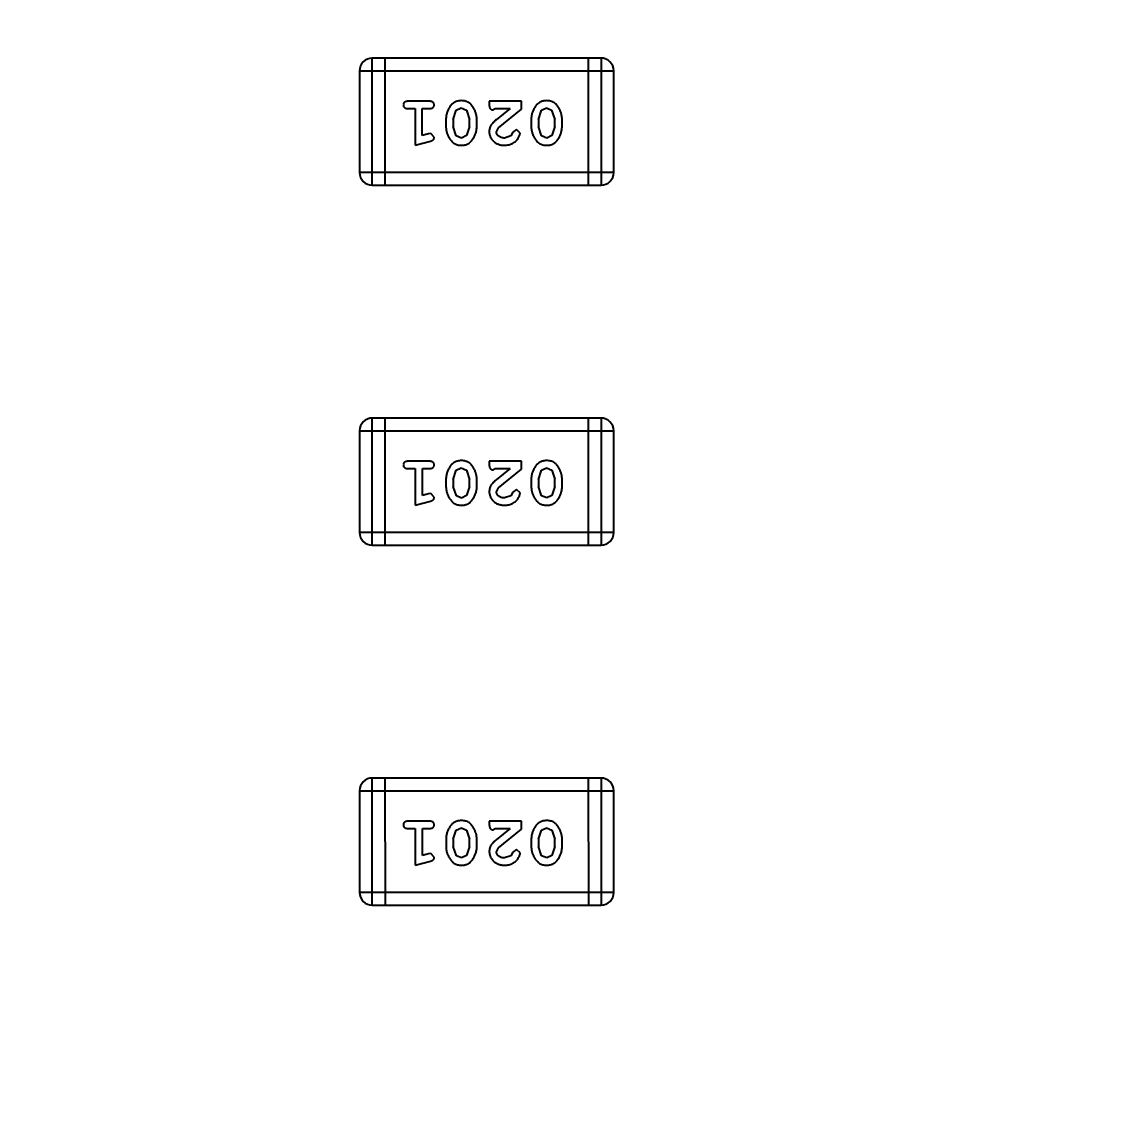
# Model space of a CAD drawing. Header units: millimetres. Extents: x -49 to 153, y -182 to -55.
# Drawn here: x 125.126 to 127.715, y -119.357 to -116.732 of the extents above; entities that cross this region are included whole.
import ezdxf

# ---------------------------------------------------------------- set-up
doc = ezdxf.new("R2010")
doc.units = ezdxf.units.MM
doc.header["$LTSCALE"] = 1.21
doc.header["$MEASUREMENT"] = 0
doc.header["$PDMODE"] = 3
doc.header["$PDSIZE"] = 0.3125
doc.layers.get('0').update_dxf_attribs({"linetype": 'CONTINUOUS'})
doc.layers.get('DEFPOINTS').update_dxf_attribs({"linetype": 'CONTINUOUS'})
doc.layers.add('Dim', color=3, linetype='CONTINUOUS', lineweight=25)
doc.styles.get("Standard").update_dxf_attribs({"font": 'txt', "width": 0.8})
doc.dimstyles.get("Standard").update_dxf_attribs({"dimtxt": 0.15625, "dimasz": 0.1875, "dimexe": 0.125, "dimexo": 0.0625, "dimgap": 0.09, "dimtad": 0, "dimtih": 1, "dimtoh": 1, "dimzin": 4, "dimdsep": 46, "dimtxsty": 'Standard', "dimblk": '_FILLED', "dimblk1": '_FILLED', "dimblk2": '_FILLED', "dimcen": 0.09, "dimazin": 1, "dimtp": 0.01, "dimtm": 0.01, "dimtfac": 1, "dimtofl": 0, "dimtmove": 0, "dimatfit": 3, "dimldrblk": '_FILLED', "dimfxl": 1, "dimtolj": 1, "dimtzin": 4, "dimarcsym": 0})

# ---------------------------------------------------------------- blocks, each defined once
blk = doc.blocks.new('_FILLED')
at = {"color": 0, "linetype": 'ByBlock'}
blk.add_solid([(0, 0), (-1, 0.1667), (-1, -0.1667)], dxfattribs=at)
blk = doc.blocks.new('*D79')
at = {"layer": 'DEFPOINTS', "color": 0}
for p in [(103.9882, -113.9099), (95.9455, -118.3888), (95.7094, -126.5744), (123.0081, -126.5744), (150.6978, -126.5744)]:
    blk.add_point(p, dxfattribs=at)
at = {"layer": 'Dim', "color": 0, "lineweight": -2}
for p, q in [((103.9361, -113.8752), (99.3703, -110.835)), ((95.6469, -126.5744), (94.6096, -126.5744))]:
    blk.add_line(p, q, dxfattribs=at)
for start, end in [(149.38213, 160.15016), (166.19189, 176.95991)]:
    blk.add_arc((123.0081, -126.5744), 28.2735, start, end, dxfattribs=at)
at = {"layer": 'Dim', "color": 0, "lineweight": -2, "xscale": 1.5, "yscale": 1.5, "zscale": 1.5}
for p, rotation in [((99.4744, -110.9043), 57.86208909579157), ((94.7346, -126.5744), 268.4799565881056)]:
    blk.add_blockref('_FILLED', p, dxfattribs=dict(at, rotation=rotation))
at = {"layer": 'Dim', "color": 0, "insert": (95.9455, -118.3888), "char_height": 1.5, "attachment_point": 5, "rotation": 73.171}
blk.add_mtext('\\A1;34%%d', dxfattribs=at)

msp = doc.modelspace()

# ---------------------------------------------------------------- linework, layer by layer
at = {"color": 6, "linetype": 'Continuous'}
for p, q in [((125.9665, -117.1239), (125.9664, -116.8191)), ((126.5151, -116.8191), (125.9664, -116.8191)), ((125.9969, -116.8191), (125.9969, -117.1239)), ((126.4846, -116.8191), (126.4846, -117.1239)), ((126.5151, -116.8191), (126.5151, -117.1239)), ((125.936, -116.8496), (126.5456, -116.8495)), ((125.936, -116.8496), (125.936, -117.0934)), ((126.5456, -117.0934), (126.5456, -116.8495)), ((126.1039, -116.9227), (126.052, -116.9227)), ((126.052, -116.94), (126.0693, -116.94)), ((126.0693, -116.94), (126.0693, -117.0281)), ((126.0866, -117.005), (126.0866, -116.94)), ((126.0866, -116.94), (126.1039, -116.94)), ((126.1678, -116.9442), (126.1801, -116.9384)), ((126.1801, -116.9384), (126.1922, -116.9437)), ((126.2471, -116.9227), (126.2471, -116.9306)), ((126.3241, -116.9227), (126.2471, -116.9227)), ((126.2557, -116.9432), (126.2612, -116.94)), ((126.2612, -116.94), (126.2974, -116.94)), ((126.2974, -116.94), (126.2638, -116.9671)), ((126.3241, -116.9416), (126.3241, -116.9227)), ((126.3723, -116.9442), (126.3846, -116.9384)), ((126.3846, -116.9384), (126.3967, -116.9437)), ((126.1432, -116.9658), (126.1432, -116.9835)), ((126.1605, -116.966), (126.1678, -116.9442)), ((126.1605, -116.966), (126.1605, -116.9832)), ((126.1922, -116.9437), (126.1999, -116.966)), ((126.1999, -116.9832), (126.1999, -116.966)), ((126.2172, -116.9835), (126.2172, -116.9658)), ((126.2691, -116.9866), (126.3241, -116.9416)), ((126.3477, -116.9657), (126.3477, -116.9835)), ((126.365, -116.966), (126.3723, -116.9442)), ((126.365, -116.966), (126.365, -116.9832)), ((126.3967, -116.9437), (126.4044, -116.966)), ((126.4044, -116.9832), (126.4044, -116.966)), ((126.4217, -116.9835), (126.4217, -116.9657)), ((126.1681, -117.0055), (126.1605, -116.9832)), ((126.1999, -116.9832), (126.1926, -117.005)), ((126.2644, -116.9963), (126.2691, -116.9866)), ((126.3122, -116.9903), (126.3037, -116.9969)), ((126.321, -116.9988), (126.3122, -116.9903)), ((126.3726, -117.0055), (126.365, -116.9832)), ((126.4044, -116.9832), (126.3971, -117.005)), ((126.0693, -117.0281), (126.1059, -117.0182)), ((126.1016, -117.0008), (126.0866, -117.005)), ((126.107, -116.9998), (126.1016, -117.0008)), ((126.1149, -117.0091), (126.107, -116.9998)), ((126.1802, -117.0108), (126.1681, -117.0055)), ((126.1926, -117.005), (126.1802, -117.0108)), ((126.2987, -117.0054), (126.2839, -117.0108)), ((126.3037, -116.9969), (126.2987, -117.0054)), ((126.3848, -117.0108), (126.3726, -117.0055)), ((126.3971, -117.005), (126.3848, -117.0108)), ((126.5456, -117.0934), (125.936, -117.0934)), ((125.9665, -117.1239), (126.5151, -117.1239)), ((125.9665, -117.9872), (125.9665, -117.6824)), ((126.5151, -117.6824), (125.9665, -117.6824)), ((125.997, -117.6824), (125.997, -117.9872)), ((126.4847, -117.6824), (126.4847, -117.9872)), ((126.5151, -117.6824), (126.5152, -117.9872)), ((125.936, -117.7129), (125.936, -117.9568)), ((125.936, -117.7129), (126.5456, -117.7129)), ((126.5456, -117.9567), (126.5456, -117.7129)), ((126.104, -117.7861), (126.052, -117.7861)), ((126.052, -117.8034), (126.0694, -117.8034)), ((126.0694, -117.8034), (126.0694, -117.8915)), ((126.0867, -117.8683), (126.0867, -117.8034)), ((126.0867, -117.8034), (126.104, -117.8034)), ((126.1678, -117.8076), (126.1801, -117.8018)), ((126.1801, -117.8018), (126.1923, -117.8071)), ((126.1923, -117.8071), (126.1999, -117.8294)), ((126.3242, -117.786), (126.2471, -117.7861)), ((126.2471, -117.7861), (126.2471, -117.7939)), ((126.2558, -117.8065), (126.2613, -117.8034)), ((126.2613, -117.8034), (126.2975, -117.8034)), ((126.2975, -117.8034), (126.2639, -117.8304)), ((126.2692, -117.8499), (126.3242, -117.8049)), ((126.3242, -117.8049), (126.3242, -117.786)), ((126.3724, -117.8076), (126.3846, -117.8018)), ((126.3846, -117.8018), (126.3968, -117.8071)), ((126.3968, -117.8071), (126.4044, -117.8293)), ((126.1433, -117.8291), (126.1433, -117.8468)), ((126.1606, -117.8294), (126.1678, -117.8076)), ((126.1606, -117.8294), (126.1606, -117.8466)), ((126.1999, -117.8466), (126.1999, -117.8294)), ((126.2172, -117.8468), (126.2172, -117.8291)), ((126.3478, -117.8291), (126.3478, -117.8468)), ((126.3651, -117.8294), (126.3724, -117.8076)), ((126.3651, -117.8294), (126.3651, -117.8466)), ((126.4044, -117.8466), (126.4044, -117.8293)), ((126.4217, -117.8468), (126.4217, -117.8291)), ((126.1682, -117.8689), (126.1606, -117.8466)), ((126.1999, -117.8466), (126.1927, -117.8684)), ((126.2644, -117.8596), (126.2692, -117.8499)), ((126.3122, -117.8537), (126.3038, -117.8603)), ((126.3211, -117.8621), (126.3122, -117.8537)), ((126.3727, -117.8689), (126.3651, -117.8466)), ((126.4044, -117.8466), (126.3972, -117.8683)), ((126.0694, -117.8915), (126.1059, -117.8816)), ((126.1017, -117.8642), (126.0867, -117.8683)), ((126.1071, -117.8631), (126.1017, -117.8642)), ((126.115, -117.8724), (126.1071, -117.8631)), ((126.1803, -117.8742), (126.1682, -117.8689)), ((126.1927, -117.8684), (126.1803, -117.8742)), ((126.2988, -117.8688), (126.2839, -117.8741)), ((126.3038, -117.8603), (126.2988, -117.8688)), ((126.3848, -117.8741), (126.3727, -117.8689)), ((126.3972, -117.8683), (126.3848, -117.8741)), ((126.5456, -117.9567), (125.936, -117.9568)), ((125.9665, -117.9872), (126.5152, -117.9872)), ((126.5152, -118.5457), (125.9666, -118.5458)), ((125.9666, -118.8506), (125.9666, -118.5458)), ((125.997, -118.5458), (125.9971, -118.8506)), ((126.4847, -118.5457), (126.4848, -118.8505)), ((126.5152, -118.5457), (126.5152, -118.8505)), ((125.9361, -118.5762), (125.9361, -118.8201)), ((125.9361, -118.5762), (126.5457, -118.5762)), ((126.5457, -118.82), (126.5457, -118.5762)), ((126.104, -118.6494), (126.0521, -118.6494)), ((126.0521, -118.6667), (126.0694, -118.6667)), ((126.0694, -118.6667), (126.0694, -118.7548)), ((126.0867, -118.7317), (126.0867, -118.6667)), ((126.0867, -118.6667), (126.104, -118.6667)), ((126.1607, -118.6927), (126.1679, -118.6709)), ((126.1679, -118.6709), (126.1802, -118.6651)), ((126.1802, -118.6651), (126.1923, -118.6704)), ((126.1923, -118.6704), (126.2, -118.6927)), ((126.2472, -118.6494), (126.2472, -118.6572)), ((126.3243, -118.6494), (126.2472, -118.6494)), ((126.2558, -118.6698), (126.2613, -118.6667)), ((126.2613, -118.6667), (126.2975, -118.6667)), ((126.2975, -118.6667), (126.264, -118.6937)), ((126.2693, -118.7132), (126.3243, -118.6682)), ((126.3243, -118.6682), (126.3243, -118.6494)), ((126.3652, -118.6927), (126.3724, -118.6709)), ((126.3724, -118.6709), (126.3847, -118.6651)), ((126.3847, -118.6651), (126.3969, -118.6704)), ((126.3969, -118.6704), (126.4045, -118.6927)), ((126.1434, -118.6924), (126.1434, -118.7102)), ((126.1607, -118.6927), (126.1607, -118.7099)), ((126.2, -118.7099), (126.2, -118.6927)), ((126.2173, -118.7102), (126.2173, -118.6924)), ((126.3479, -118.6924), (126.3479, -118.7102)), ((126.3652, -118.6927), (126.3652, -118.7099)), ((126.4045, -118.7099), (126.4045, -118.6927)), ((126.4218, -118.7102), (126.4218, -118.6924)), ((126.1682, -118.7322), (126.1607, -118.7099)), ((126.2, -118.7099), (126.1927, -118.7317)), ((126.2645, -118.7229), (126.2693, -118.7132)), ((126.3038, -118.7236), (126.2989, -118.7321)), ((126.3123, -118.717), (126.3038, -118.7236)), ((126.3211, -118.7254), (126.3123, -118.717)), ((126.3728, -118.7322), (126.3652, -118.7099)), ((126.4045, -118.7099), (126.3973, -118.7317)), ((126.0694, -118.7548), (126.106, -118.7449)), ((126.1017, -118.7275), (126.0867, -118.7317)), ((126.1072, -118.7265), (126.1017, -118.7275)), ((126.115, -118.7357), (126.1072, -118.7265)), ((126.1804, -118.7375), (126.1682, -118.7322)), ((126.1927, -118.7317), (126.1804, -118.7375)), ((126.2989, -118.7321), (126.284, -118.7375)), ((126.3849, -118.7375), (126.3728, -118.7322)), ((126.3973, -118.7317), (126.3849, -118.7375)), ((126.5457, -118.82), (125.9361, -118.8201)), ((125.9666, -118.8506), (126.5152, -118.8505))]:
    msp.add_line(p, q, dxfattribs=at)
at = {"color": 7, "linetype": 'Continuous'}
msp.add_arc((123.0081, -126.5744), 24.48, 100.97933, 79.01595, dxfattribs=at)
at = {"color": 6, "linetype": 'Continuous'}
for centre, start, end in [((125.9664, -116.8496), 90.0045, 180.0045), ((126.5151, -116.8495), 0.0045, 90.0045), ((125.9665, -117.0934), 180.0045, 270.0045), ((126.5151, -117.0934), 270.0045, 0.0045), ((125.9665, -117.7129), 90.0045, 180.0045), ((126.5151, -117.7129), 0.0045, 90.0045), ((125.9665, -117.9568), 180.0045, 270.0045), ((126.5152, -117.9567), 270.0045, 0.0045), ((125.9666, -118.5762), 90.0045, 180.0045), ((126.5152, -118.5762), 0.0045, 90.0045), ((125.9666, -118.8201), 180.0045, 270.0045), ((126.5152, -118.82), 270.0045, 0.0045)]:
    msp.add_arc(centre, 0.0305, start, end, dxfattribs=at)
for points, knots in [([(126.052, -116.9227), (126.0511, -116.9227), (126.0494, -116.9228), (126.0471, -116.9233), (126.0451, -116.924), (126.0436, -116.9251), (126.0424, -116.9264), (126.0416, -116.9279), (126.0411, -116.9296), (126.041, -116.9308), (126.041, -116.9314)], [0, 0, 0, 0, 0.169012, 0.317488, 0.445429, 0.560977, 0.67065, 0.776666, 0.88492, 1, 1, 1, 1]), ([(126.041, -116.9314), (126.041, -116.932), (126.0411, -116.9332), (126.0416, -116.9349), (126.0424, -116.9363), (126.0436, -116.9377), (126.0451, -116.9388), (126.0471, -116.9395), (126.0494, -116.94), (126.0511, -116.94), (126.052, -116.94)], [0, 0, 0, 0, 0.11517, 0.223509, 0.328254, 0.438012, 0.553651, 0.682263, 0.830856, 1, 1, 1, 1]), ([(126.1149, -116.9314), (126.1149, -116.9308), (126.1148, -116.9296), (126.1143, -116.9279), (126.1135, -116.9264), (126.1123, -116.925), (126.1108, -116.924), (126.1088, -116.9232), (126.1065, -116.9228), (126.1048, -116.9227), (126.1039, -116.9227)], [0, 0, 0, 0, 0.115051, 0.223278, 0.329269, 0.437893, 0.554681, 0.682591, 0.83103, 1, 1, 1, 1]), ([(126.1039, -116.94), (126.1048, -116.94), (126.1065, -116.94), (126.1088, -116.9395), (126.1108, -116.9387), (126.1123, -116.9377), (126.1135, -116.9363), (126.1143, -116.9348), (126.1148, -116.9332), (126.1149, -116.932), (126.1149, -116.9314)], [0, 0, 0, 0, 0.169102, 0.317658, 0.446239, 0.563118, 0.671828, 0.776546, 0.884858, 1, 1, 1, 1]), ([(126.1801, -116.9211), (126.1787, -116.9212), (126.1759, -116.9213), (126.1718, -116.922), (126.1679, -116.9231), (126.1644, -116.9247), (126.161, -116.9267), (126.158, -116.9292), (126.1552, -116.9322), (126.1527, -116.9356), (126.1505, -116.9392), (126.1486, -116.9428), (126.1469, -116.9465), (126.1456, -116.9503), (126.1445, -116.9541), (126.1438, -116.958), (126.1433, -116.9618), (126.1433, -116.9645), (126.1432, -116.9658)], [0, 0, 0, 0, 0.067217, 0.131051, 0.19272, 0.252824, 0.312745, 0.373449, 0.436041, 0.501494, 0.567761, 0.632087, 0.695096, 0.757109, 0.817993, 0.878657, 0.939311, 1, 1, 1, 1]), ([(126.2172, -116.9658), (126.2171, -116.9647), (126.2171, -116.9625), (126.2168, -116.9594), (126.2163, -116.9562), (126.2156, -116.9532), (126.2148, -116.9501), (126.2136, -116.9471), (126.2124, -116.9441), (126.2109, -116.9413), (126.2093, -116.9385), (126.2077, -116.936), (126.206, -116.9337), (126.2044, -116.9316), (126.2027, -116.9297), (126.201, -116.928), (126.1993, -116.9266), (126.1969, -116.925), (126.1937, -116.9234), (126.1895, -116.9221), (126.1849, -116.9213), (126.1818, -116.9212), (126.1801, -116.9211)], [0, 0, 0, 0, 0.049886, 0.09882, 0.148132, 0.19689, 0.246038, 0.295176, 0.345305, 0.395692, 0.445312, 0.491875, 0.535813, 0.577009, 0.616081, 0.652689, 0.687585, 0.720206, 0.785062, 0.85223, 0.923759, 1, 1, 1, 1]), ([(126.2471, -116.9306), (126.2471, -116.9316), (126.2471, -116.9336), (126.2476, -116.9363), (126.2482, -116.9386), (126.2493, -116.9403), (126.2506, -116.9416), (126.2521, -116.9425), (126.2538, -116.9431), (126.2551, -116.9431), (126.2557, -116.9432)], [0, 0, 0, 0, 0.1844, 0.34094, 0.473574, 0.586824, 0.690029, 0.789175, 0.890445, 1, 1, 1, 1]), ([(126.3846, -116.9211), (126.3832, -116.9212), (126.3804, -116.9212), (126.3763, -116.922), (126.3724, -116.9231), (126.3689, -116.9247), (126.3655, -116.9267), (126.3625, -116.9292), (126.3597, -116.9322), (126.3572, -116.9355), (126.355, -116.9391), (126.3531, -116.9428), (126.3514, -116.9465), (126.3501, -116.9503), (126.349, -116.9541), (126.3483, -116.9579), (126.3478, -116.9618), (126.3478, -116.9644), (126.3477, -116.9657)], [0, 0, 0, 0, 0.067217, 0.131051, 0.19272, 0.252824, 0.312745, 0.373449, 0.436041, 0.501494, 0.567761, 0.632087, 0.695096, 0.757109, 0.817993, 0.878657, 0.939311, 1, 1, 1, 1]), ([(126.4217, -116.9657), (126.4217, -116.9647), (126.4216, -116.9625), (126.4213, -116.9594), (126.4208, -116.9562), (126.4201, -116.9531), (126.4193, -116.9501), (126.4181, -116.9471), (126.4169, -116.9441), (126.4154, -116.9413), (126.4138, -116.9385), (126.4122, -116.936), (126.4105, -116.9337), (126.4089, -116.9316), (126.4072, -116.9297), (126.4055, -116.928), (126.4038, -116.9266), (126.4014, -116.925), (126.3982, -116.9234), (126.394, -116.9221), (126.3895, -116.9213), (126.3863, -116.9212), (126.3846, -116.9211)], [0, 0, 0, 0, 0.049886, 0.09882, 0.148132, 0.19689, 0.246038, 0.295176, 0.345305, 0.395692, 0.445312, 0.491875, 0.535813, 0.577009, 0.616081, 0.652689, 0.687585, 0.720206, 0.785062, 0.85223, 0.923759, 1, 1, 1, 1]), ([(126.2638, -116.9671), (126.2629, -116.9678), (126.2612, -116.9693), (126.2589, -116.9715), (126.2568, -116.9736), (126.2549, -116.9756), (126.2533, -116.9775), (126.2519, -116.9793), (126.2508, -116.9809), (126.2497, -116.983), (126.2486, -116.9855), (126.2477, -116.9887), (126.2471, -116.992), (126.2471, -116.9942), (126.2471, -116.9953)], [0, 0, 0, 0, 0.103002, 0.197728, 0.285279, 0.365235, 0.437224, 0.502446, 0.560545, 0.611446, 0.707576, 0.80349, 0.900532, 1, 1, 1, 1]), ([(126.1432, -116.9835), (126.1432, -116.9846), (126.1433, -116.9867), (126.1436, -116.9899), (126.1441, -116.993), (126.1448, -116.9962), (126.1457, -116.9992), (126.1468, -117.0022), (126.1481, -117.0052), (126.1496, -117.0081), (126.1512, -117.0108), (126.1528, -117.0133), (126.1545, -117.0157), (126.1562, -117.0178), (126.1579, -117.0196), (126.1596, -117.0213), (126.1613, -117.0227), (126.1637, -117.0243), (126.1669, -117.0259), (126.171, -117.0272), (126.1756, -117.028), (126.1787, -117.0281), (126.1804, -117.0281)], [0, 0, 0, 0, 0.049855, 0.099516, 0.148482, 0.19758, 0.246804, 0.296268, 0.346517, 0.397047, 0.446826, 0.49336, 0.537801, 0.579207, 0.617974, 0.654833, 0.689171, 0.722088, 0.786392, 0.853518, 0.924186, 1, 1, 1, 1]), ([(126.1804, -117.0281), (126.1818, -117.0281), (126.1846, -117.028), (126.1887, -117.0273), (126.1925, -117.0262), (126.1961, -117.0246), (126.1994, -117.0225), (126.2025, -117.02), (126.2053, -117.017), (126.2077, -117.0137), (126.2099, -117.0101), (126.2118, -117.0064), (126.2135, -117.0027), (126.2148, -116.9989), (126.2159, -116.9951), (126.2166, -116.9913), (126.2171, -116.9874), (126.2171, -116.9848), (126.2172, -116.9835)], [0, 0, 0, 0, 0.06692, 0.130834, 0.19258, 0.252759, 0.312631, 0.373411, 0.436359, 0.501894, 0.568244, 0.632472, 0.69556, 0.757163, 0.818592, 0.878885, 0.939235, 1, 1, 1, 1]), ([(126.3477, -116.9835), (126.3478, -116.9846), (126.3478, -116.9867), (126.3481, -116.9899), (126.3486, -116.993), (126.3493, -116.9961), (126.3502, -116.9992), (126.3513, -117.0022), (126.3526, -117.0052), (126.3541, -117.008), (126.3557, -117.0108), (126.3574, -117.0133), (126.359, -117.0156), (126.3607, -117.0178), (126.3624, -117.0196), (126.3641, -117.0213), (126.3658, -117.0227), (126.3682, -117.0242), (126.3714, -117.0258), (126.3755, -117.0272), (126.3801, -117.028), (126.3832, -117.028), (126.3849, -117.0281)], [0, 0, 0, 0, 0.049855, 0.099516, 0.148482, 0.19758, 0.246804, 0.296268, 0.346517, 0.397047, 0.446826, 0.49336, 0.537801, 0.579207, 0.617974, 0.654833, 0.689171, 0.722088, 0.786392, 0.853518, 0.924186, 1, 1, 1, 1]), ([(126.3849, -117.0281), (126.3863, -117.0281), (126.3891, -117.028), (126.3932, -117.0273), (126.397, -117.0262), (126.4006, -117.0246), (126.4039, -117.0225), (126.407, -117.02), (126.4098, -117.017), (126.4122, -117.0136), (126.4144, -117.01), (126.4163, -117.0064), (126.418, -117.0027), (126.4193, -116.9989), (126.4204, -116.9951), (126.4211, -116.9913), (126.4216, -116.9874), (126.4216, -116.9848), (126.4217, -116.9835)], [0, 0, 0, 0, 0.06692, 0.130834, 0.19258, 0.252759, 0.312631, 0.373411, 0.436359, 0.501894, 0.568244, 0.632472, 0.69556, 0.757163, 0.818592, 0.878885, 0.939235, 1, 1, 1, 1]), ([(126.1059, -117.0182), (126.1067, -117.018), (126.1083, -117.0175), (126.1104, -117.0167), (126.112, -117.0158), (126.1132, -117.0147), (126.114, -117.0135), (126.1145, -117.0122), (126.1149, -117.0107), (126.1149, -117.0096), (126.1149, -117.0091)], [0, 0, 0, 0, 0.187321, 0.344927, 0.475328, 0.579604, 0.674244, 0.773631, 0.882025, 1, 1, 1, 1]), ([(126.2471, -116.9953), (126.2471, -116.9965), (126.2472, -116.9987), (126.2476, -117.0019), (126.2485, -117.005), (126.2496, -117.008), (126.2511, -117.0108), (126.2528, -117.0135), (126.2549, -117.0161), (126.2573, -117.0186), (126.26, -117.0208), (126.2628, -117.0228), (126.2659, -117.0244), (126.2691, -117.0258), (126.2725, -117.0268), (126.2761, -117.0276), (126.2798, -117.028), (126.2824, -117.0281), (126.2837, -117.0281)], [0, 0, 0, 0, 0.060981, 0.120256, 0.178148, 0.236115, 0.293993, 0.352864, 0.413358, 0.476056, 0.539296, 0.602396, 0.665116, 0.728325, 0.792919, 0.859317, 0.928302, 1, 1, 1, 1]), ([(126.2839, -117.0108), (126.2824, -117.0108), (126.2798, -117.0107), (126.2759, -117.0098), (126.2726, -117.0084), (126.2697, -117.0065), (126.2674, -117.0043), (126.2656, -117.0018), (126.2646, -116.9991), (126.2644, -116.9972), (126.2644, -116.9963)], [0, 0, 0, 0, 0.156344, 0.299348, 0.4327, 0.561, 0.682299, 0.791883, 0.89611, 1, 1, 1, 1]), ([(126.2837, -117.0281), (126.2854, -117.028), (126.2888, -117.0279), (126.2937, -117.0271), (126.2985, -117.0256), (126.303, -117.0237), (126.3071, -117.0212), (126.3108, -117.0184), (126.3139, -117.0151), (126.3164, -117.0115), (126.3184, -117.008), (126.3198, -117.0046), (126.3208, -117.0016), (126.3209, -116.9997), (126.321, -116.9988)], [0, 0, 0, 0, 0.098286, 0.193983, 0.289056, 0.384352, 0.477435, 0.566197, 0.652355, 0.737986, 0.818188, 0.887401, 0.94802, 1, 1, 1, 1]), ([(126.052, -117.7861), (126.0512, -117.7861), (126.0495, -117.7861), (126.0471, -117.7866), (126.0452, -117.7873), (126.0436, -117.7884), (126.0425, -117.7897), (126.0416, -117.7912), (126.0411, -117.7929), (126.0411, -117.7941), (126.041, -117.7947)], [0, 0, 0, 0, 0.169012, 0.317488, 0.445429, 0.560977, 0.67065, 0.776666, 0.88492, 1, 1, 1, 1]), ([(126.041, -117.7947), (126.0411, -117.7953), (126.0411, -117.7965), (126.0416, -117.7982), (126.0425, -117.7997), (126.0436, -117.801), (126.0452, -117.8021), (126.0471, -117.8028), (126.0495, -117.8033), (126.0512, -117.8033), (126.052, -117.8034)], [0, 0, 0, 0, 0.11517, 0.223509, 0.328254, 0.438012, 0.553651, 0.682263, 0.830856, 1, 1, 1, 1]), ([(126.115, -117.7947), (126.1149, -117.7941), (126.1149, -117.7929), (126.1144, -117.7912), (126.1135, -117.7897), (126.1124, -117.7884), (126.1108, -117.7873), (126.1089, -117.7866), (126.1065, -117.7861), (126.1049, -117.7861), (126.104, -117.7861)], [0, 0, 0, 0, 0.115051, 0.223278, 0.329269, 0.437893, 0.554681, 0.682591, 0.83103, 1, 1, 1, 1]), ([(126.104, -117.8034), (126.1049, -117.8033), (126.1065, -117.8033), (126.1089, -117.8028), (126.1108, -117.8021), (126.1124, -117.801), (126.1135, -117.7997), (126.1144, -117.7982), (126.1149, -117.7965), (126.1149, -117.7953), (126.115, -117.7947)], [0, 0, 0, 0, 0.169102, 0.317658, 0.446239, 0.563118, 0.671828, 0.776546, 0.884858, 1, 1, 1, 1]), ([(126.1802, -117.7845), (126.1787, -117.7845), (126.1759, -117.7846), (126.1718, -117.7853), (126.168, -117.7864), (126.1644, -117.788), (126.1611, -117.79), (126.1581, -117.7926), (126.1552, -117.7955), (126.1528, -117.7989), (126.1506, -117.8025), (126.1486, -117.8062), (126.147, -117.8099), (126.1456, -117.8136), (126.1446, -117.8175), (126.1438, -117.8213), (126.1434, -117.8252), (126.1433, -117.8278), (126.1433, -117.8291)], [0, 0, 0, 0, 0.067217, 0.131051, 0.19272, 0.252824, 0.312745, 0.373449, 0.436041, 0.501494, 0.567761, 0.632087, 0.695096, 0.757109, 0.817993, 0.878657, 0.939311, 1, 1, 1, 1]), ([(126.2172, -117.8291), (126.2172, -117.828), (126.2172, -117.8259), (126.2169, -117.8227), (126.2164, -117.8196), (126.2157, -117.8165), (126.2148, -117.8134), (126.2137, -117.8105), (126.2124, -117.8075), (126.2109, -117.8046), (126.2094, -117.8019), (126.2077, -117.7993), (126.2061, -117.797), (126.2045, -117.7949), (126.2028, -117.7931), (126.2011, -117.7914), (126.1993, -117.79), (126.197, -117.7884), (126.1938, -117.7868), (126.1896, -117.7855), (126.185, -117.7846), (126.1818, -117.7845), (126.1802, -117.7845)], [0, 0, 0, 0, 0.049886, 0.09882, 0.148132, 0.19689, 0.246038, 0.295176, 0.345305, 0.395692, 0.445312, 0.491875, 0.535813, 0.577009, 0.616081, 0.652689, 0.687585, 0.720206, 0.785062, 0.85223, 0.923759, 1, 1, 1, 1]), ([(126.2471, -117.7939), (126.2471, -117.795), (126.2472, -117.797), (126.2476, -117.7997), (126.2483, -117.8019), (126.2494, -117.8037), (126.2507, -117.8049), (126.2522, -117.8059), (126.2539, -117.8064), (126.2551, -117.8065), (126.2558, -117.8065)], [0, 0, 0, 0, 0.1844, 0.34094, 0.473574, 0.586824, 0.690029, 0.789175, 0.890445, 1, 1, 1, 1]), ([(126.3847, -117.7845), (126.3833, -117.7845), (126.3804, -117.7846), (126.3763, -117.7853), (126.3725, -117.7864), (126.3689, -117.788), (126.3656, -117.79), (126.3626, -117.7926), (126.3598, -117.7955), (126.3573, -117.7989), (126.3551, -117.8025), (126.3532, -117.8062), (126.3515, -117.8099), (126.3501, -117.8136), (126.3491, -117.8174), (126.3483, -117.8213), (126.3479, -117.8252), (126.3478, -117.8278), (126.3478, -117.8291)], [0, 0, 0, 0, 0.067217, 0.131051, 0.19272, 0.252824, 0.312745, 0.373449, 0.436041, 0.501494, 0.567761, 0.632087, 0.695096, 0.757109, 0.817993, 0.878657, 0.939311, 1, 1, 1, 1]), ([(126.4217, -117.8291), (126.4217, -117.828), (126.4217, -117.8259), (126.4214, -117.8227), (126.4209, -117.8196), (126.4202, -117.8165), (126.4193, -117.8134), (126.4182, -117.8104), (126.4169, -117.8075), (126.4155, -117.8046), (126.4139, -117.8019), (126.4123, -117.7993), (126.4106, -117.797), (126.409, -117.7949), (126.4073, -117.793), (126.4056, -117.7914), (126.4038, -117.7899), (126.4015, -117.7884), (126.3983, -117.7867), (126.3941, -117.7854), (126.3895, -117.7846), (126.3863, -117.7845), (126.3847, -117.7845)], [0, 0, 0, 0, 0.049886, 0.09882, 0.148132, 0.19689, 0.246038, 0.295176, 0.345305, 0.395692, 0.445312, 0.491875, 0.535813, 0.577009, 0.616081, 0.652689, 0.687585, 0.720206, 0.785062, 0.85223, 0.923759, 1, 1, 1, 1]), ([(126.2639, -117.8304), (126.263, -117.8312), (126.2613, -117.8327), (126.2589, -117.8349), (126.2568, -117.837), (126.255, -117.839), (126.2533, -117.8408), (126.252, -117.8426), (126.2509, -117.8442), (126.2498, -117.8463), (126.2487, -117.8489), (126.2478, -117.852), (126.2472, -117.8553), (126.2472, -117.8576), (126.2471, -117.8587)], [0, 0, 0, 0, 0.103002, 0.197728, 0.285279, 0.365235, 0.437224, 0.502446, 0.560545, 0.611446, 0.707576, 0.80349, 0.900532, 1, 1, 1, 1]), ([(126.1433, -117.8468), (126.1433, -117.8479), (126.1434, -117.8501), (126.1436, -117.8533), (126.1442, -117.8564), (126.1449, -117.8595), (126.1458, -117.8625), (126.1469, -117.8656), (126.1482, -117.8685), (126.1497, -117.8714), (126.1513, -117.8741), (126.1529, -117.8767), (126.1546, -117.879), (126.1562, -117.8811), (126.158, -117.883), (126.1597, -117.8846), (126.1614, -117.886), (126.1638, -117.8876), (126.1669, -117.8892), (126.1711, -117.8905), (126.1756, -117.8913), (126.1788, -117.8914), (126.1804, -117.8915)], [0, 0, 0, 0, 0.049855, 0.099516, 0.148482, 0.19758, 0.246804, 0.296268, 0.346517, 0.397047, 0.446826, 0.49336, 0.537801, 0.579207, 0.617974, 0.654833, 0.689171, 0.722088, 0.786392, 0.853518, 0.924186, 1, 1, 1, 1]), ([(126.1804, -117.8915), (126.1819, -117.8914), (126.1847, -117.8913), (126.1888, -117.8906), (126.1926, -117.8895), (126.1962, -117.8879), (126.1995, -117.8859), (126.2025, -117.8834), (126.2053, -117.8804), (126.2078, -117.877), (126.21, -117.8734), (126.2119, -117.8697), (126.2136, -117.866), (126.2149, -117.8622), (126.216, -117.8585), (126.2167, -117.8546), (126.2172, -117.8507), (126.2172, -117.8481), (126.2172, -117.8468)], [0, 0, 0, 0, 0.06692, 0.130834, 0.19258, 0.252759, 0.312631, 0.373411, 0.436359, 0.501894, 0.568244, 0.632472, 0.69556, 0.757163, 0.818592, 0.878885, 0.939235, 1, 1, 1, 1]), ([(126.2471, -117.8587), (126.2472, -117.8598), (126.2472, -117.862), (126.2477, -117.8652), (126.2485, -117.8683), (126.2497, -117.8713), (126.2511, -117.8742), (126.2529, -117.8769), (126.255, -117.8795), (126.2574, -117.8819), (126.26, -117.8841), (126.2629, -117.8861), (126.2659, -117.8878), (126.2692, -117.8891), (126.2726, -117.8901), (126.2761, -117.8909), (126.2799, -117.8914), (126.2825, -117.8914), (126.2838, -117.8914)], [0, 0, 0, 0, 0.060981, 0.120256, 0.178148, 0.236115, 0.293993, 0.352864, 0.413358, 0.476056, 0.539296, 0.602396, 0.665116, 0.728325, 0.792919, 0.859317, 0.928302, 1, 1, 1, 1]), ([(126.2839, -117.8741), (126.2825, -117.8741), (126.2798, -117.874), (126.276, -117.8732), (126.2726, -117.8718), (126.2697, -117.8699), (126.2674, -117.8676), (126.2657, -117.8651), (126.2646, -117.8624), (126.2645, -117.8606), (126.2644, -117.8596)], [0, 0, 0, 0, 0.156344, 0.299348, 0.4327, 0.561, 0.682299, 0.791883, 0.89611, 1, 1, 1, 1]), ([(126.3478, -117.8468), (126.3478, -117.8479), (126.3479, -117.85), (126.3482, -117.8532), (126.3487, -117.8564), (126.3494, -117.8595), (126.3503, -117.8625), (126.3514, -117.8655), (126.3527, -117.8685), (126.3542, -117.8714), (126.3558, -117.8741), (126.3574, -117.8767), (126.3591, -117.879), (126.3607, -117.8811), (126.3625, -117.8829), (126.3642, -117.8846), (126.3659, -117.886), (126.3683, -117.8876), (126.3714, -117.8892), (126.3756, -117.8905), (126.3802, -117.8913), (126.3833, -117.8914), (126.385, -117.8914)], [0, 0, 0, 0, 0.049855, 0.099516, 0.148482, 0.19758, 0.246804, 0.296268, 0.346517, 0.397047, 0.446826, 0.49336, 0.537801, 0.579207, 0.617974, 0.654833, 0.689171, 0.722088, 0.786392, 0.853518, 0.924186, 1, 1, 1, 1]), ([(126.385, -117.8914), (126.3864, -117.8914), (126.3892, -117.8913), (126.3933, -117.8906), (126.3971, -117.8895), (126.4007, -117.8879), (126.404, -117.8858), (126.407, -117.8833), (126.4098, -117.8804), (126.4123, -117.877), (126.4145, -117.8734), (126.4164, -117.8697), (126.4181, -117.866), (126.4194, -117.8622), (126.4205, -117.8584), (126.4212, -117.8546), (126.4217, -117.8507), (126.4217, -117.8481), (126.4217, -117.8468)], [0, 0, 0, 0, 0.06692, 0.130834, 0.19258, 0.252759, 0.312631, 0.373411, 0.436359, 0.501894, 0.568244, 0.632472, 0.69556, 0.757163, 0.818592, 0.878885, 0.939235, 1, 1, 1, 1]), ([(126.1059, -117.8816), (126.1068, -117.8813), (126.1083, -117.8809), (126.1104, -117.88), (126.1121, -117.8791), (126.1133, -117.8781), (126.1141, -117.8769), (126.1146, -117.8756), (126.1149, -117.874), (126.115, -117.873), (126.115, -117.8724)], [0, 0, 0, 0, 0.187321, 0.344927, 0.475328, 0.579604, 0.674244, 0.773631, 0.882025, 1, 1, 1, 1]), ([(126.2838, -117.8914), (126.2855, -117.8914), (126.2889, -117.8913), (126.2938, -117.8904), (126.2985, -117.889), (126.303, -117.887), (126.3072, -117.8846), (126.3108, -117.8817), (126.314, -117.8785), (126.3165, -117.8749), (126.3185, -117.8713), (126.3199, -117.868), (126.3208, -117.865), (126.321, -117.863), (126.3211, -117.8621)], [0, 0, 0, 0, 0.098286, 0.193983, 0.289056, 0.384352, 0.477435, 0.566197, 0.652355, 0.737986, 0.818188, 0.887401, 0.94802, 1, 1, 1, 1]), ([(126.0521, -118.6494), (126.0512, -118.6494), (126.0495, -118.6495), (126.0472, -118.6499), (126.0453, -118.6506), (126.0437, -118.6517), (126.0425, -118.6531), (126.0417, -118.6546), (126.0412, -118.6563), (126.0411, -118.6574), (126.0411, -118.658)], [0, 0, 0, 0, 0.169012, 0.317488, 0.445429, 0.560977, 0.67065, 0.776666, 0.88492, 1, 1, 1, 1]), ([(126.0411, -118.658), (126.0411, -118.6587), (126.0412, -118.6598), (126.0417, -118.6615), (126.0425, -118.663), (126.0437, -118.6643), (126.0453, -118.6654), (126.0472, -118.6662), (126.0495, -118.6666), (126.0512, -118.6667), (126.0521, -118.6667)], [0, 0, 0, 0, 0.11517, 0.223509, 0.328254, 0.438012, 0.553651, 0.682263, 0.830856, 1, 1, 1, 1]), ([(126.115, -118.658), (126.115, -118.6574), (126.1149, -118.6562), (126.1144, -118.6546), (126.1136, -118.6531), (126.1125, -118.6517), (126.1109, -118.6506), (126.1089, -118.6499), (126.1066, -118.6494), (126.1049, -118.6494), (126.104, -118.6494)], [0, 0, 0, 0, 0.115051, 0.223278, 0.329269, 0.437893, 0.554681, 0.682591, 0.83103, 1, 1, 1, 1]), ([(126.104, -118.6667), (126.1049, -118.6667), (126.1066, -118.6666), (126.1089, -118.6662), (126.1109, -118.6654), (126.1125, -118.6643), (126.1136, -118.663), (126.1144, -118.6615), (126.1149, -118.6598), (126.115, -118.6586), (126.115, -118.658)], [0, 0, 0, 0, 0.169102, 0.317658, 0.446239, 0.563118, 0.671828, 0.776546, 0.884858, 1, 1, 1, 1]), ([(126.1803, -118.6478), (126.1788, -118.6478), (126.176, -118.6479), (126.1719, -118.6486), (126.1681, -118.6498), (126.1645, -118.6513), (126.1612, -118.6534), (126.1581, -118.6559), (126.1553, -118.6588), (126.1529, -118.6622), (126.1507, -118.6658), (126.1487, -118.6695), (126.1471, -118.6732), (126.1457, -118.677), (126.1447, -118.6808), (126.1439, -118.6846), (126.1434, -118.6885), (126.1434, -118.6911), (126.1434, -118.6924)], [0, 0, 0, 0, 0.067217, 0.131051, 0.19272, 0.252824, 0.312745, 0.373449, 0.436041, 0.501494, 0.567761, 0.632087, 0.695096, 0.757109, 0.817993, 0.878657, 0.939311, 1, 1, 1, 1]), ([(126.2173, -118.6924), (126.2173, -118.6913), (126.2172, -118.6892), (126.2169, -118.686), (126.2165, -118.6829), (126.2158, -118.6798), (126.2149, -118.6768), (126.2137, -118.6738), (126.2125, -118.6708), (126.211, -118.6679), (126.2094, -118.6652), (126.2078, -118.6627), (126.2062, -118.6604), (126.2045, -118.6582), (126.2028, -118.6564), (126.2011, -118.6547), (126.1994, -118.6533), (126.197, -118.6517), (126.1938, -118.6501), (126.1896, -118.6488), (126.1851, -118.6479), (126.1819, -118.6479), (126.1803, -118.6478)], [0, 0, 0, 0, 0.049886, 0.09882, 0.148132, 0.19689, 0.246038, 0.295176, 0.345305, 0.395692, 0.445312, 0.491875, 0.535813, 0.577009, 0.616081, 0.652689, 0.687585, 0.720206, 0.785062, 0.85223, 0.923759, 1, 1, 1, 1]), ([(126.2472, -118.6572), (126.2472, -118.6583), (126.2472, -118.6603), (126.2477, -118.663), (126.2484, -118.6652), (126.2494, -118.667), (126.2507, -118.6683), (126.2523, -118.6692), (126.254, -118.6697), (126.2552, -118.6698), (126.2558, -118.6698)], [0, 0, 0, 0, 0.1844, 0.34094, 0.473574, 0.586824, 0.690029, 0.789175, 0.890445, 1, 1, 1, 1]), ([(126.3848, -118.6478), (126.3833, -118.6478), (126.3805, -118.6479), (126.3764, -118.6486), (126.3726, -118.6497), (126.369, -118.6513), (126.3657, -118.6534), (126.3626, -118.6559), (126.3598, -118.6588), (126.3574, -118.6622), (126.3552, -118.6658), (126.3532, -118.6695), (126.3516, -118.6732), (126.3502, -118.677), (126.3492, -118.6808), (126.3484, -118.6846), (126.348, -118.6885), (126.3479, -118.6911), (126.3479, -118.6924)], [0, 0, 0, 0, 0.067217, 0.131051, 0.19272, 0.252824, 0.312745, 0.373449, 0.436041, 0.501494, 0.567761, 0.632087, 0.695096, 0.757109, 0.817993, 0.878657, 0.939311, 1, 1, 1, 1]), ([(126.4218, -118.6924), (126.4218, -118.6913), (126.4218, -118.6892), (126.4214, -118.686), (126.421, -118.6829), (126.4203, -118.6798), (126.4194, -118.6768), (126.4183, -118.6738), (126.417, -118.6708), (126.4155, -118.6679), (126.4139, -118.6652), (126.4123, -118.6626), (126.4107, -118.6603), (126.409, -118.6582), (126.4073, -118.6564), (126.4056, -118.6547), (126.4039, -118.6533), (126.4015, -118.6517), (126.3984, -118.6501), (126.3942, -118.6488), (126.3896, -118.6479), (126.3864, -118.6478), (126.3848, -118.6478)], [0, 0, 0, 0, 0.049886, 0.09882, 0.148132, 0.19689, 0.246038, 0.295176, 0.345305, 0.395692, 0.445312, 0.491875, 0.535813, 0.577009, 0.616081, 0.652689, 0.687585, 0.720206, 0.785062, 0.85223, 0.923759, 1, 1, 1, 1]), ([(126.264, -118.6937), (126.2631, -118.6945), (126.2614, -118.696), (126.259, -118.6982), (126.2569, -118.7003), (126.255, -118.7023), (126.2534, -118.7042), (126.2521, -118.7059), (126.2509, -118.7076), (126.2498, -118.7096), (126.2488, -118.7122), (126.2478, -118.7153), (126.2473, -118.7186), (126.2472, -118.7209), (126.2472, -118.722)], [0, 0, 0, 0, 0.103002, 0.197728, 0.285279, 0.365235, 0.437224, 0.502446, 0.560545, 0.611446, 0.707576, 0.80349, 0.900532, 1, 1, 1, 1]), ([(126.1434, -118.7102), (126.1434, -118.7112), (126.1434, -118.7134), (126.1437, -118.7166), (126.1443, -118.7197), (126.1449, -118.7228), (126.1458, -118.7259), (126.147, -118.7289), (126.1482, -118.7319), (126.1497, -118.7347), (126.1514, -118.7375), (126.153, -118.74), (126.1546, -118.7423), (126.1563, -118.7444), (126.158, -118.7463), (126.1597, -118.7479), (126.1615, -118.7494), (126.1638, -118.7509), (126.167, -118.7525), (126.1712, -118.7538), (126.1757, -118.7546), (126.1789, -118.7547), (126.1805, -118.7548)], [0, 0, 0, 0, 0.049855, 0.099516, 0.148482, 0.19758, 0.246804, 0.296268, 0.346517, 0.397047, 0.446826, 0.49336, 0.537801, 0.579207, 0.617974, 0.654833, 0.689171, 0.722088, 0.786392, 0.853518, 0.924186, 1, 1, 1, 1]), ([(126.1805, -118.7548), (126.1819, -118.7547), (126.1848, -118.7547), (126.1888, -118.754), (126.1927, -118.7528), (126.1963, -118.7513), (126.1995, -118.7492), (126.2026, -118.7467), (126.2054, -118.7437), (126.2078, -118.7403), (126.21, -118.7367), (126.212, -118.733), (126.2136, -118.7293), (126.215, -118.7256), (126.216, -118.7218), (126.2168, -118.7179), (126.2172, -118.7141), (126.2173, -118.7115), (126.2173, -118.7102)], [0, 0, 0, 0, 0.06692, 0.130834, 0.19258, 0.252759, 0.312631, 0.373411, 0.436359, 0.501894, 0.568244, 0.632472, 0.69556, 0.757163, 0.818592, 0.878885, 0.939235, 1, 1, 1, 1]), ([(126.2472, -118.722), (126.2472, -118.7231), (126.2473, -118.7253), (126.2478, -118.7286), (126.2486, -118.7317), (126.2497, -118.7346), (126.2512, -118.7375), (126.253, -118.7402), (126.2551, -118.7428), (126.2575, -118.7452), (126.2601, -118.7475), (126.263, -118.7494), (126.266, -118.7511), (126.2692, -118.7525), (126.2726, -118.7535), (126.2762, -118.7543), (126.28, -118.7547), (126.2826, -118.7547), (126.2839, -118.7548)], [0, 0, 0, 0, 0.060981, 0.120256, 0.178148, 0.236115, 0.293993, 0.352864, 0.413358, 0.476056, 0.539296, 0.602396, 0.665116, 0.728325, 0.792919, 0.859317, 0.928302, 1, 1, 1, 1]), ([(126.284, -118.7375), (126.2826, -118.7374), (126.2799, -118.7373), (126.2761, -118.7365), (126.2727, -118.7351), (126.2698, -118.7332), (126.2675, -118.7309), (126.2657, -118.7285), (126.2647, -118.7258), (126.2646, -118.7239), (126.2645, -118.7229)], [0, 0, 0, 0, 0.156344, 0.299348, 0.4327, 0.561, 0.682299, 0.791883, 0.89611, 1, 1, 1, 1]), ([(126.2839, -118.7548), (126.2856, -118.7547), (126.2889, -118.7546), (126.2939, -118.7537), (126.2986, -118.7523), (126.3031, -118.7503), (126.3072, -118.7479), (126.3109, -118.745), (126.314, -118.7418), (126.3166, -118.7382), (126.3185, -118.7346), (126.32, -118.7313), (126.3209, -118.7283), (126.3211, -118.7263), (126.3211, -118.7254)], [0, 0, 0, 0, 0.098286, 0.193983, 0.289056, 0.384352, 0.477435, 0.566197, 0.652355, 0.737986, 0.818188, 0.887401, 0.94802, 1, 1, 1, 1]), ([(126.3479, -118.7102), (126.3479, -118.7112), (126.3479, -118.7134), (126.3482, -118.7166), (126.3488, -118.7197), (126.3494, -118.7228), (126.3504, -118.7259), (126.3515, -118.7289), (126.3528, -118.7318), (126.3543, -118.7347), (126.3559, -118.7374), (126.3575, -118.74), (126.3592, -118.7423), (126.3608, -118.7444), (126.3625, -118.7463), (126.3642, -118.7479), (126.366, -118.7493), (126.3683, -118.7509), (126.3715, -118.7525), (126.3757, -118.7538), (126.3802, -118.7546), (126.3834, -118.7547), (126.385, -118.7548)], [0, 0, 0, 0, 0.049855, 0.099516, 0.148482, 0.19758, 0.246804, 0.296268, 0.346517, 0.397047, 0.446826, 0.49336, 0.537801, 0.579207, 0.617974, 0.654833, 0.689171, 0.722088, 0.786392, 0.853518, 0.924186, 1, 1, 1, 1]), ([(126.385, -118.7548), (126.3865, -118.7547), (126.3893, -118.7547), (126.3933, -118.7539), (126.3972, -118.7528), (126.4008, -118.7512), (126.4041, -118.7492), (126.4071, -118.7467), (126.4099, -118.7437), (126.4124, -118.7403), (126.4146, -118.7367), (126.4165, -118.733), (126.4181, -118.7293), (126.4195, -118.7256), (126.4205, -118.7218), (126.4213, -118.7179), (126.4217, -118.7141), (126.4218, -118.7115), (126.4218, -118.7102)], [0, 0, 0, 0, 0.06692, 0.130834, 0.19258, 0.252759, 0.312631, 0.373411, 0.436359, 0.501894, 0.568244, 0.632472, 0.69556, 0.757163, 0.818592, 0.878885, 0.939235, 1, 1, 1, 1]), ([(126.106, -118.7449), (126.1069, -118.7447), (126.1084, -118.7442), (126.1105, -118.7433), (126.1121, -118.7424), (126.1133, -118.7414), (126.1141, -118.7402), (126.1147, -118.7389), (126.115, -118.7374), (126.115, -118.7363), (126.115, -118.7357)], [0, 0, 0, 0, 0.187321, 0.344927, 0.475328, 0.579604, 0.674244, 0.773631, 0.882025, 1, 1, 1, 1])]:
    msp.add_open_spline(points, degree=3, knots=knots, dxfattribs=at)

# ---------------------------------------------------------------- dimensions: what is measured, and where the dimension line sits
at = {"layer": 'Dim'}
dim = msp.add_angular_dim_2l(base=(95.9455, -118.3888), line1=((123.0081, -126.5744), (103.9882, -113.9099)), line2=((95.7094, -126.5744), (150.6978, -126.5744)), dimstyle='Standard', override={"dimtxt": 1.5, "dimasz": 1.5, "dimtih": 0, "dimtoh": 0, "dimzin": 0, "dimcen": 0.198, "dimadec": 0, "dimazin": 0, "dimtp": 0, "dimtm": 0, "dimtdec": 4, "dimtzin": 0, "dimarcsym": 1}, dxfattribs=at)
dim.commit()
dim.dimension.update_dxf_attribs({"geometry": '*D79', "text_midpoint": (95.9455, -118.3888)})

doc.saveas('drawing.dxf')
